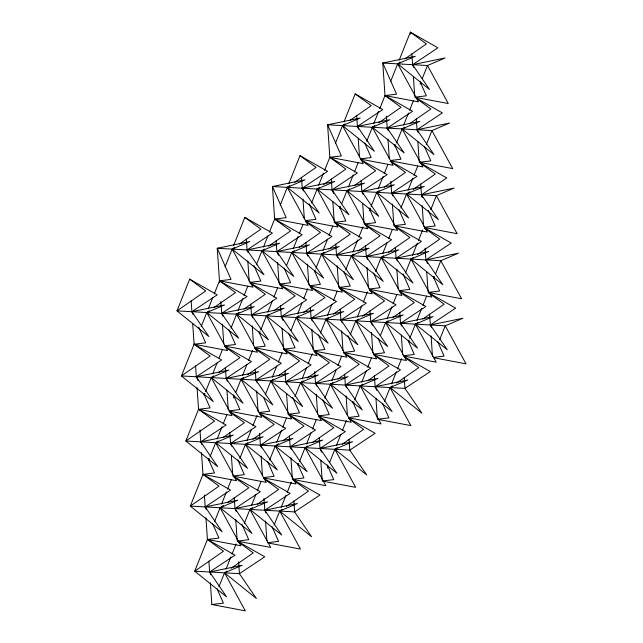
<?xml version="1.0" encoding="UTF-8"?>
<svg xmlns="http://www.w3.org/2000/svg" width="643" height="643" viewBox="0 0 643 643"><rect width="100%" height="100%" fill="white"/><g stroke="black" fill="none" stroke-linecap="round" stroke-linejoin="round"><path stroke-width="0.96" d="M193.101 314.451L191.887 311.702L217.221 294.848L189.669 279.166L176.986 310.874L208.83 336.514L191.887 311.702L191.148 300.86M201.195 326.523L206.789 312.53L209.256 310.826M208.284 308.801L212.761 297.613M214.256 293.883L219.472 280.822L231.014 279.416L217.254 248.286L249.83 241.551L232.163 249.122L225.074 266.837M233.65 245.385L244.846 217.414L272.399 233.096L247.065 249.95L248.278 252.691M204.136 395.324L204.884 393.46M205.631 391.595L211.226 377.61L213.693 375.898M212.72 373.88L217.197 362.684M219.062 358.022L222.422 349.631M230.998 328.179L236.592 314.194L239.059 312.482M238.087 310.465L242.941 298.336M244.059 295.539L247.788 286.215M256.372 264.763L261.966 250.778L264.426 249.066M263.461 247.049L267.938 235.86M269.425 232.131L274.649 219.07L272.431 186.534L305.007 179.799L287.333 187.362L280.244 205.085M288.828 183.633L300.016 155.654L327.576 171.343L302.234 188.198L303.448 190.939M208.573 460.396L209.321 458.531M210.068 456.667L215.662 442.681L218.122 440.969M217.157 438.952L222.004 426.823M223.121 424.026L226.858 414.703M233.57 397.921L234.317 396.056M235.812 392.326L241.029 379.266L243.496 377.554M242.524 375.536L247 364.348M248.495 360.619L252.595 350.355M259.314 333.572L260.061 331.708M260.809 329.843L266.403 315.85L268.862 314.146M267.89 312.12L272.367 300.932M273.862 297.203L277.591 287.879M286.545 265.495L291.769 252.442L294.237 250.73M293.264 248.712L298.111 236.584M299.236 233.787L302.966 224.463M311.542 203.011L317.144 189.026L319.603 187.314M318.631 185.297L323.485 173.168M324.602 170.371L329.827 157.318L327.608 124.782L360.184 118.047L342.51 125.61L335.421 143.333M344.005 121.881L355.193 93.902L382.746 109.591L357.412 126.438L358.625 129.187M214.505 521.746L220.099 507.753L223.386 505.478M221.594 504.024L226.44 491.903M227.558 489.106L231.295 479.774M239.871 458.33L245.465 444.337L247.933 442.633M246.96 440.608L251.437 429.42M252.932 425.69L257.031 415.434M265.246 394.915L270.84 380.929L273.299 379.217M272.327 377.2L276.803 366.004M278.298 362.274L282.028 352.951M290.982 330.566L296.206 317.513L298.673 315.801M297.701 313.784L302.178 302.596M303.665 298.858L307.772 288.603M314.491 271.82L315.231 269.956M315.978 268.091L321.58 254.098L324.04 252.386M323.067 250.368L327.544 239.18M329.039 235.451L332.769 226.119M339.858 208.404L340.605 206.54M341.722 203.743L346.947 190.682L349.406 188.978M348.442 186.952L353.288 174.832M354.406 172.035L358.135 162.711M366.719 141.259L372.313 127.274L374.781 125.562M373.808 123.544L378.655 111.416M379.78 108.619L384.996 95.566L382.786 63.03L415.354 56.295L397.687 63.858L390.598 81.573M399.174 60.129L410.371 32.15L437.923 47.839L412.589 64.686L413.803 67.435M218.941 586.818L224.536 572.833L226.995 571.121M226.031 569.095L230.877 556.975M231.994 554.178L236.102 543.922M244.308 523.402L249.902 509.417L252.369 507.705M251.397 505.687L255.874 494.491M257.369 490.762L261.098 481.438M269.674 459.986L275.276 446.001L278.556 443.718M276.763 442.271L281.618 430.151M282.735 427.354L286.465 418.022M295.049 396.578L300.643 382.585L303.11 380.881M302.138 378.856L306.615 367.667M308.101 363.938L312.209 353.674M320.415 333.162L326.009 319.177L328.477 317.465M327.504 315.44L331.981 304.252M333.476 300.522L337.205 291.199M345.789 269.747L351.383 255.761L353.843 254.049M352.878 252.032L357.725 239.903M358.842 237.106L362.949 226.85M369.291 211L370.408 208.195M371.156 206.331L376.75 192.345L379.217 190.633M378.245 188.616L383.091 176.495M384.217 173.69L387.946 164.367M395.035 146.652L395.783 144.788M396.522 142.923L402.124 128.93L404.584 127.226M403.611 125.2L408.466 113.08M409.583 110.283L413.312 100.951M420.032 84.169L420.771 82.304M422.266 78.575L427.491 65.514L445.165 57.95L412.589 64.686L411.85 53.843M274.111 525.066L279.713 511.072L282.173 509.369M281.2 507.343L286.055 495.223M287.172 492.425L291.279 482.17M297.99 465.379L298.738 463.515M299.485 461.65L305.079 447.665L307.539 445.953M306.574 443.935L311.051 432.739M312.538 429.01L316.276 419.686M324.852 398.234L330.446 384.249L332.913 382.537M331.941 380.519L336.418 369.323M337.913 365.594L341.642 356.27M350.226 334.818L355.82 320.833L358.28 319.121M357.307 317.103L361.784 305.915M363.279 302.186L367.386 291.922M375.592 271.41L381.186 257.417L383.654 255.713M382.681 253.688L387.158 242.499M388.653 238.77L392.383 229.447M400.959 207.994L406.561 194.009L409.84 191.727M408.048 190.272L412.902 178.151M414.02 175.354L417.749 166.031M426.333 144.579L431.927 130.593L449.602 123.03L417.026 129.757L416.286 118.915M327.424 467.975L328.171 466.111M329.666 462.381L334.882 449.32L337.35 447.608M336.377 445.591L340.854 434.403M342.349 430.673L346.448 420.409M353.168 403.627L353.915 401.762M354.663 399.898L360.257 385.904L362.716 384.201M361.744 382.175L366.221 370.987M367.716 367.257L371.445 357.934M380.399 335.55L385.623 322.497L388.091 320.785M387.118 318.767L391.965 306.639M393.082 303.842L396.819 294.518M405.395 273.066L410.998 259.081L413.457 257.369M412.485 255.351L417.339 243.223M418.456 240.426L422.555 230.17M430.77 209.65L436.364 195.665L454.038 188.102L421.462 194.837L422.676 197.578M384.466 401.553L390.06 387.568L392.527 385.856M391.555 383.839L396.401 371.718M397.519 368.913L401.626 358.657M408.345 341.875L409.085 340.01M409.832 338.146L415.426 324.152L417.894 322.44M416.921 320.423L421.776 308.302M422.893 305.505L426.622 296.174M433.712 278.459L434.459 276.594M435.576 273.797L440.801 260.736L458.475 253.173L425.899 259.909L425.087 248.077M439.643 339.801L445.237 325.816L462.912 318.253L430.336 324.98L429.596 314.138M378.88 122.709L401.047 107.325L384.996 95.566L418.464 101.875L397.687 63.858L400.147 62.146M405.074 58.73L426.422 43.909L410.371 32.15L410.507 34.119M323.71 184.469L345.878 169.077L329.827 157.318L363.287 163.635L342.51 125.61L344.969 123.898M349.896 120.482L371.244 105.669L355.193 93.902M268.533 246.221L290.7 230.837L274.649 219.07L308.118 225.388L287.333 187.362L289.8 185.658M294.727 182.234L316.067 167.421L300.016 155.654M409.511 123.802L430.858 108.988L416.407 98.403M214.175 307.402L235.523 292.589L219.472 280.822L252.94 287.14L232.163 249.122L234.623 247.41M239.55 243.986L260.897 229.173L244.846 217.414M354.333 185.554L375.681 170.741L361.237 160.155M384.144 187.217L405.484 172.404L390.237 161.224M299.164 247.314L320.503 232.493L306.06 221.907M413.127 189.444L435.295 174.06L420.048 162.888M328.967 248.97L350.314 234.156L335.067 222.976M243.986 309.066L265.334 294.245L250.087 283.073M357.95 251.204L380.117 235.812L365.674 225.227M273.789 310.722L295.137 295.909L279.89 284.736M388.573 252.289L409.921 237.476L395.477 226.891M303.592 312.385L324.94 297.564L310.497 286.979M218.612 372.482L239.96 357.661L224.712 346.489M417.564 254.524L439.732 239.132L424.484 227.96M333.404 314.041L354.751 299.228L339.504 288.056M247.603 374.708L269.771 359.324L255.319 348.739M362.387 316.276L384.554 300.892L369.307 289.712M278.226 375.801L299.574 360.98L284.327 349.808M393.01 317.369L414.357 302.548L399.914 291.962M307.209 378.028L329.377 362.644L314.13 351.472M223.049 437.553L244.396 422.732L229.953 412.147M422.821 319.024L444.168 304.211L428.921 293.031M337.84 379.121L359.188 364.3L343.933 353.128M252.86 439.209L274.199 424.396L259.756 413.811M367.643 380.777L388.991 365.963L373.744 354.791M282.663 440.873L304.01 426.06L288.763 414.88M396.627 383.011L418.794 367.619L404.351 357.034M312.466 442.537L333.813 427.716L318.566 416.543M227.485 502.625L248.833 487.812L233.586 476.64M342.277 444.192L363.616 429.379L349.173 418.794M257.296 504.289L278.636 489.468L263.389 478.296M286.28 506.515L308.447 491.131L293.2 479.959M231.102 568.267L253.27 552.884L238.023 541.711M388.436 130.851L387.215 128.102L412.557 111.247L384.996 95.566L396.546 94.151L382.786 63.03L427.491 65.514L448.267 103.539L414.807 97.222L426.349 95.815L419.871 81.163M418.239 132.506L417.026 129.757L442.36 112.911L415.667 97.712M333.661 193.519L332.045 189.854L357.379 173.007L329.827 157.318L341.369 155.903L327.608 124.782L431.927 130.593L452.704 168.611L420.225 162.486M363.062 194.258L361.848 191.518L387.182 174.663L360.49 159.472M278.483 255.271L276.868 251.606L302.202 234.759L274.649 219.07L286.191 217.655L272.431 186.534L436.364 195.665L457.141 233.69L424.661 227.558M392.865 195.922L391.651 193.173L416.994 176.327L390.301 161.128M307.884 256.018L306.671 253.27L332.013 236.415L305.321 221.224M222.904 316.107L221.69 313.366L247.033 296.511L219.472 280.822M337.696 257.674L336.482 254.925L361.816 238.079L334.264 222.39L345.805 220.975L339.327 206.331M252.715 317.771L251.501 315.022L276.836 298.175L250.143 282.976M367.499 259.338L366.285 256.589L391.619 239.735L365.787 225.034M282.92 320.343L281.304 316.686L306.639 299.831L279.946 284.632M197.94 380.439L196.324 376.774L221.658 359.927L194.106 344.238L192.691 323.533M397.302 260.994L396.088 258.253L421.43 241.398L394.738 226.199M312.321 321.09L311.108 318.341L336.45 301.495L310.617 286.786M227.341 381.186L226.127 378.438L251.461 361.583L224.769 346.392M427.515 263.574L425.899 259.909L451.233 243.062L424.541 227.863M342.132 322.746L340.919 320.005L366.253 303.15L339.56 287.96M257.152 382.842L255.938 380.093L281.272 363.247L254.58 348.048M372.337 325.326L370.722 321.661L396.056 304.814L369.363 289.615M286.955 384.506L285.741 381.757L311.075 364.902L283.523 349.221L295.065 347.807L288.586 333.162M201.974 444.594L200.761 441.854L226.095 424.999L198.542 409.31L197.063 387.625M401.738 326.073L400.525 323.325L425.867 306.47L399.166 291.279M316.758 386.162L315.544 383.421L340.878 366.566L314.186 351.367M231.777 446.258L230.564 443.509L255.898 426.663L229.205 411.464M431.549 327.729L430.336 324.98L455.67 308.134L428.977 292.935M346.569 387.825L345.355 385.077L370.689 368.23L343.997 353.031M261.588 447.914L260.375 445.173L285.709 428.318L259.876 413.618M376.774 390.397L375.158 386.74L400.493 369.886L373.8 354.695M291.392 449.578L290.178 446.829L315.512 429.982L288.82 414.783M206.411 509.674L205.197 506.925L230.532 490.07L202.979 474.389L201.5 452.696M321.604 452.15L319.981 448.493L345.315 431.638L318.623 416.447M236.214 511.33L235 508.589L260.335 491.734L233.642 476.535M266.025 512.993L264.812 510.245L290.146 493.39L263.453 478.199M210.848 574.746L209.634 571.997L234.968 555.15L207.416 539.461L205.937 517.768M360.619 159.167L393.098 165.291L372.313 127.274L389.988 119.711L357.412 126.438L356.672 115.595M390.422 160.822L422.901 166.955L402.124 128.93L419.791 121.366L387.215 128.102L386.411 116.27M305.441 220.919L337.921 227.043L317.144 189.026L334.81 181.463L302.234 188.198L301.495 177.347M334.264 222.39L367.724 228.707L346.947 190.682L364.621 183.118L332.045 189.854L331.306 179.011M365.055 224.238L397.535 230.363L376.75 192.345L394.424 184.782L361.848 191.518L361.109 180.667M250.264 282.671L282.743 288.795L261.966 250.778L279.641 243.215L247.065 249.95L246.325 239.1M394.858 225.902L427.338 232.027L406.561 194.009L424.227 186.446L391.651 193.173L390.848 181.342M280.067 284.335L312.554 290.459L291.769 252.442L309.444 244.879L276.868 251.606L276.128 240.763M309.878 285.99L342.357 292.123L321.58 254.098L339.247 246.534L306.671 253.27L305.931 242.427M195.585 365.931L196.324 376.774L213.259 401.586L181.422 375.946L194.106 344.238L227.574 350.556L206.789 312.53L224.463 304.967L191.887 311.702M338.7 287.469L372.16 293.779L351.383 255.761L369.058 248.198L336.482 254.925L335.742 244.083M224.897 346.087L257.377 352.211L236.592 314.194L254.266 306.631L221.69 313.366L220.887 301.527M369.484 289.31L401.971 295.442L381.186 257.417L398.861 249.854L366.285 256.589L365.546 245.747M254.7 347.742L287.18 353.875L266.403 315.85L284.077 308.286L251.501 315.022L250.762 304.179M399.295 290.974L431.774 297.098L410.998 259.081L428.664 251.517L396.088 258.253L395.349 247.402M283.523 349.221L316.991 355.531L296.206 317.513L313.88 309.95L281.304 316.686L280.565 305.835M314.314 351.07L346.794 357.195L326.009 319.177L343.683 311.606L311.108 318.341L310.368 307.499M199.957 430.022L200.761 441.854L217.696 466.657L185.859 441.018L198.542 409.31L232.002 415.627L211.226 377.61L228.9 370.046L196.324 376.774M344.118 352.726L376.597 358.85L355.82 320.833L373.495 313.27L340.919 320.005L340.179 309.154M229.334 411.158L261.814 417.291L241.029 379.266L258.703 371.702L226.127 378.438L225.388 367.587M373.921 354.389L406.408 360.514L385.623 322.497L403.298 314.933L370.722 321.661L369.982 310.818M259.137 412.822L291.617 418.947L270.84 380.929L288.506 373.366L255.938 380.093L255.199 369.251M403.732 356.045L436.211 362.178L415.426 324.152L433.101 316.589L400.525 323.325L399.785 312.482M292.621 397.318L299.501 412.878L287.96 414.293L321.42 420.61L300.643 382.585L318.317 375.022L285.741 381.757L285.002 370.915M318.751 416.142L351.231 422.266L330.446 384.249L348.12 376.685L315.544 383.421L314.74 371.59M204.386 495.094L205.197 506.925L222.132 531.737L190.296 506.097L202.979 474.389L236.439 480.699L215.662 442.681L233.337 435.118L200.761 441.854M348.554 417.797L381.034 423.93L360.257 385.904L377.923 378.341L345.355 385.077L344.616 374.234M237.854 459.986L244.324 474.638L232.782 476.045L266.25 482.363L245.465 444.337L263.14 436.774L230.564 443.509L229.824 432.667M382.44 403.217L388.919 417.862L377.377 419.276L410.837 425.586L390.06 387.568L407.734 380.005L375.158 386.74L374.419 375.89M263.574 477.894L296.053 484.018L275.276 446.001L292.943 438.438L260.375 445.173L259.563 433.342M292.396 479.365L325.856 485.682L305.079 447.665L322.754 440.101L290.178 446.829L289.438 435.986M327.271 464.969L333.741 479.614L322.199 481.028L355.667 487.346L334.882 449.32L352.557 441.757L319.981 448.493L319.241 437.65M208.895 561.154L209.634 571.997L226.569 596.808L194.733 571.169L207.416 539.461L240.876 545.778L220.099 507.753L237.773 500.19L205.197 506.925M238.207 541.31L270.687 547.434L249.902 509.417L267.576 501.853L235 508.589L234.261 497.738M268.01 542.965L300.49 549.098L279.713 511.072L297.379 503.509L264.812 510.245L264 498.413M210.374 582.847L211.852 604.533L245.313 610.85L224.536 572.833L242.21 565.269L209.634 571.997M360.594 158.861L371.172 157.567L364.694 142.915M390.397 160.517L400.975 159.223L394.505 144.579M419.244 162.301L430.786 160.887L424.308 146.242M305.417 220.613L315.994 219.319L309.114 203.759M364.067 224.053L375.608 222.639L369.13 207.994M394.834 225.597L405.411 224.303L398.941 209.65M424.637 227.252L435.223 225.958L428.342 210.398M250.24 282.365L260.825 281.071L253.945 265.511M280.051 284.029L290.628 282.735L284.15 268.083M309.854 285.685L320.431 284.391L314.363 270.663M339.657 287.349L350.242 286.055L343.764 271.41M369.468 289.012L380.045 287.71L373.567 273.066M399.271 290.668L409.848 289.374L402.968 273.814M224.873 345.781L235.451 344.487L228.98 329.843M254.676 347.445L265.262 346.143L258.783 331.499M314.29 350.765L324.868 349.471L318.398 334.818M344.093 352.42L354.679 351.126L347.799 335.566M373.904 354.084L384.482 352.79L378.004 338.138M403.708 355.74L414.285 354.446L408.217 340.718M433.511 357.404L444.096 356.109L437.618 341.465M229.31 410.853L239.887 409.559L233.417 394.915M259.113 412.517L269.698 411.223L263.622 397.487M318.727 415.836L329.304 414.542L322.834 399.898M348.53 417.5L359.115 416.198L352.637 401.553M263.55 477.588L274.135 476.294L267.657 461.65M293.361 479.252L303.938 477.958L297.46 463.306M237.219 541.125L248.761 539.71L241.881 524.149M267.986 542.668L278.572 541.366L272.093 526.721M211.852 604.533L223.394 603.126L216.916 588.474M433.535 357.709L466.014 363.834L445.237 325.816L176.986 310.874L205.72 290.925L189.669 279.166M420.104 162.792L446.797 177.982L421.462 194.837L438.397 219.649L406.561 194.009M404.471 356.841L430.296 371.55L404.961 388.396L181.422 375.946L210.157 356.005L194.106 344.238L205.647 342.823L198.767 327.263M348.434 418.103L375.126 433.302L349.792 450.148L185.859 441.018L214.593 421.077L198.542 409.31L210.084 407.903L203.606 393.251M293.256 479.855L319.949 495.054L294.615 511.908L190.296 506.097L219.03 486.148L202.979 474.389L214.521 472.975L208.043 458.33M238.079 541.615L264.771 556.806L239.437 573.66L194.733 571.169L223.467 551.228L207.416 539.461L218.958 538.046L212.479 523.402M397.687 63.858L429.524 89.498L412.589 64.686M402.124 128.93L433.961 154.569L417.026 129.757M372.313 127.274L404.158 152.913L387.215 128.102M342.51 125.61L374.355 151.25L357.412 126.438M376.75 192.345L408.594 217.985L391.651 193.173M346.947 190.682L378.791 216.321L361.848 191.518M410.998 259.081L442.834 284.72L425.899 259.909M317.144 189.026L348.98 214.666L332.045 189.854M381.186 257.417L413.031 283.057L396.088 258.253M287.333 187.362L319.177 213.002L302.234 188.198M351.383 255.761L383.228 281.401L366.285 256.589M415.426 324.152L447.271 349.792L430.336 324.98M321.58 254.098L353.417 279.737L336.482 254.925M385.623 322.497L417.468 348.136L400.525 323.325M291.769 252.442L323.614 278.081L306.671 253.27M355.82 320.833L387.665 346.473L370.722 321.661M261.966 250.778L293.811 276.418L276.868 251.606M326.009 319.177L357.854 344.809L340.919 320.005M232.163 249.122L264 274.754L247.065 249.95M390.06 387.568L421.904 413.208L404.961 388.396L404.222 377.554M296.206 317.513L328.051 343.153L311.108 318.341M360.257 385.904L392.093 411.544L375.158 386.74M266.403 315.85L298.248 341.489L281.304 316.686M330.446 384.249L362.29 409.888L345.355 385.077M236.592 314.194L268.436 339.834L251.501 315.022M300.643 382.585L332.487 408.225L315.544 383.421M206.789 312.53L238.633 338.17L221.69 313.366M270.84 380.929L302.676 406.569L285.741 381.757M334.882 449.32L366.727 474.96L349.792 450.148L349.053 439.306M241.029 379.266L272.873 404.905L255.938 380.093M305.079 447.665L336.924 473.304L319.981 448.493M211.226 377.61L243.07 403.249L226.127 378.438M275.276 446.001L307.113 471.64L290.178 446.829M245.465 444.337L277.31 469.977L260.375 445.173M215.662 442.681L247.507 468.321L230.564 443.509M279.713 511.072L311.55 536.712L294.615 511.908L293.875 501.058M249.902 509.417L281.747 535.056L264.812 510.245M220.099 507.753L251.943 533.393L235 508.589M224.536 572.833L256.38 598.472L239.437 573.66L238.633 561.829M433.181 276.386L439.659 291.038L428.117 292.444L461.578 298.762L440.801 260.736L217.254 248.286L219.609 282.799M413.393 76.517L414.735 96.241M417.829 141.597L419.172 161.313M420.723 183.986L421.591 196.806M422.202 205.68L423.608 226.384M426.703 271.74L428.045 291.464M431.075 335.831L432.482 356.535M387.954 138.944L389.304 158.668M392.391 204.024L393.87 225.709M396.827 269.096L398.178 288.811M401.336 335.156L402.679 354.872M358.215 138.269L359.493 157.005M362.652 203.349L364.002 223.065M367.024 267.432L368.439 288.144M371.461 332.511L372.876 353.216M375.962 398.572L377.312 418.288M332.849 201.685L334.191 221.409M337.221 265.776L338.628 286.481M341.658 330.848L343 350.572M346.095 395.927L347.437 415.643M302.974 199.041L304.324 218.757M307.41 264.112L308.825 284.817M311.847 329.192L313.262 349.896M316.284 394.263L317.634 413.979M320.793 460.324L322.135 480.04M277.607 262.457L279.022 283.161M282.108 328.517L283.459 348.233M286.545 393.588L287.895 413.304M290.917 457.679L292.332 478.384M247.804 260.793L249.211 281.497M252.241 325.872L253.583 345.588M256.678 390.944L258.084 411.649M261.114 456.016L262.457 475.74M265.551 521.087L266.893 540.811M222.43 324.209L223.78 343.925M226.939 390.269L228.281 409.985M231.376 455.34L232.718 475.064M235.74 519.431L237.154 540.136"/></g></svg>
